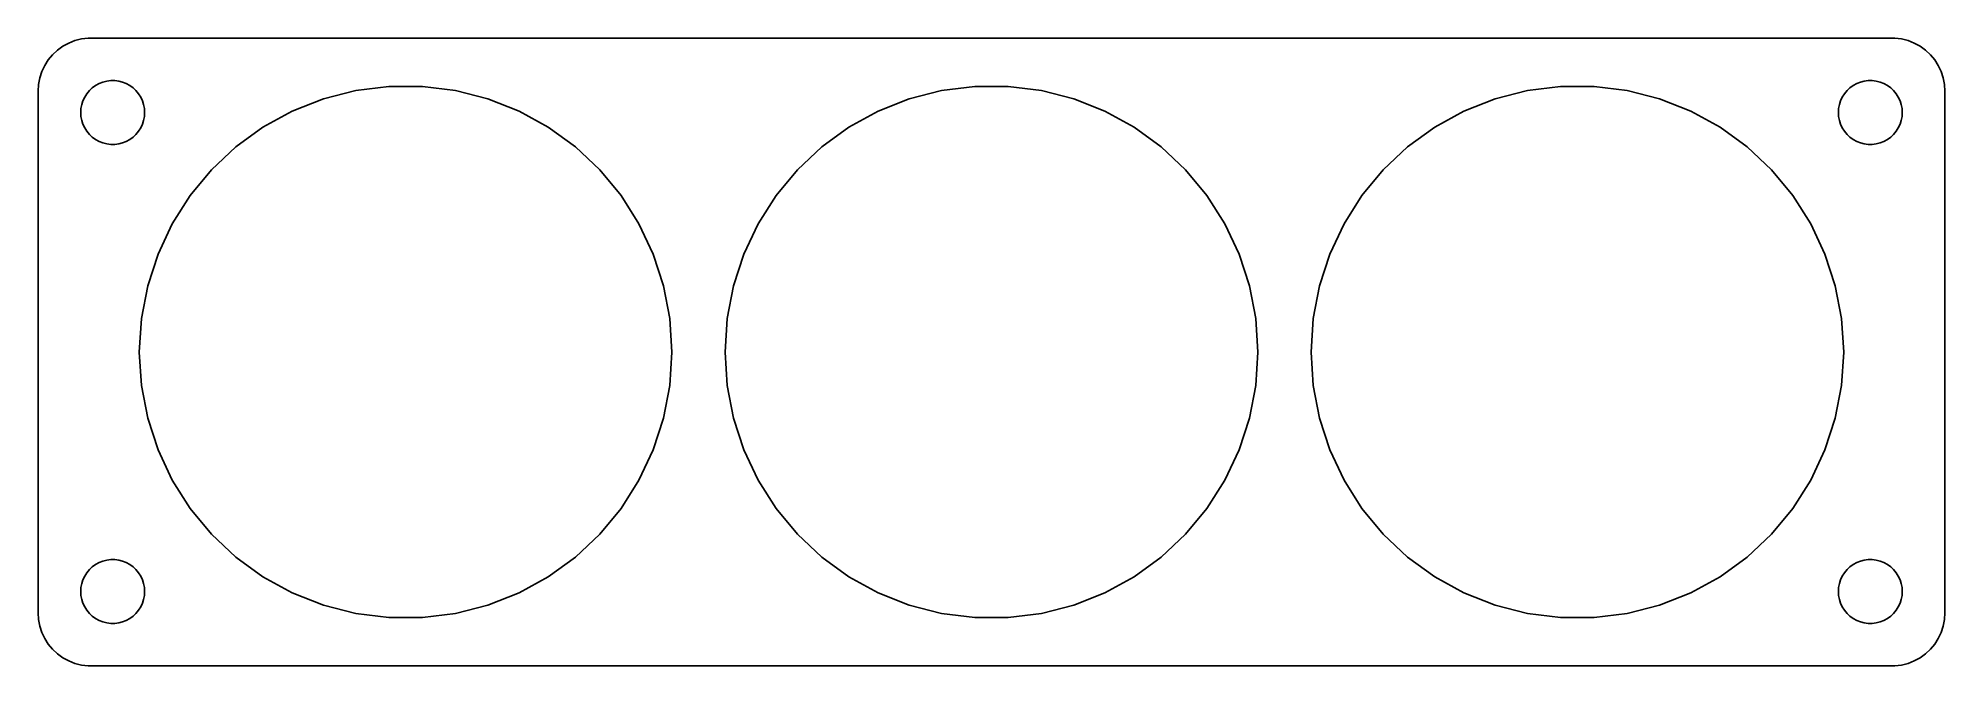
# Model space of a CAD drawing. Header units: metres. Extents: x -90 to 90, y -29 to 29.
import ezdxf

# ---------------------------------------------------------------- set-up
doc = ezdxf.new("R2010")
doc.units = ezdxf.units.M

msp = doc.modelspace()

# ---------------------------------------------------------------- linework, layer by layer
for p, q in [((-87.1791, 28.7216), (-87.6871, 28.3526)), ((-86.6289, 29.0241), (-87.1791, 28.7216)), ((-86.0451, 29.2553), (-86.6289, 29.0241)), ((-85.4369, 29.4114), (-86.0451, 29.2553)), ((-84.8139, 29.4901), (-85.4369, 29.4114)), ((84.8139, 29.4901), (-84.8139, 29.4901)), ((85.4369, 29.4114), (84.8139, 29.4901)), ((86.0451, 29.2553), (85.4369, 29.4114)), ((86.6289, 29.0241), (86.0451, 29.2553)), ((87.1791, 28.7216), (86.6289, 29.0241)), ((87.6871, 28.3526), (87.1791, 28.7216)), ((-88.8815, 26.9088), (-89.1489, 26.3406)), ((-88.5451, 27.4389), (-88.8815, 26.9088)), ((-88.1448, 27.9227), (-88.5451, 27.4389)), ((-87.6871, 28.3526), (-88.1448, 27.9227)), ((88.1448, 27.9227), (87.6871, 28.3526)), ((88.5451, 27.4389), (88.1448, 27.9227)), ((88.8815, 26.9088), (88.5451, 27.4389)), ((89.1489, 26.3406), (88.8815, 26.9088)), ((-89.4606, 25.1267), (-89.5, 24.5)), ((-89.3429, 25.7434), (-89.4606, 25.1267)), ((-89.1489, 26.3406), (-89.3429, 25.7434)), ((-84.1075, 25.033), (-83.7773, 25.2145)), ((-83.7773, 25.2145), (-83.427, 25.3532)), ((-83.427, 25.3532), (-83.0621, 25.4469)), ((-83.0621, 25.4469), (-82.6884, 25.4941)), ((-82.6884, 25.4941), (-82.3116, 25.4941)), ((-82.3116, 25.4941), (-81.9379, 25.4469)), ((-81.9379, 25.4469), (-81.573, 25.3532)), ((-81.573, 25.3532), (-81.2227, 25.2145)), ((-81.2227, 25.2145), (-80.8925, 25.033)), ((80.8925, 25.033), (81.2227, 25.2145)), ((81.2227, 25.2145), (81.573, 25.3532)), ((81.573, 25.3532), (81.9379, 25.4469)), ((81.9379, 25.4469), (82.3116, 25.4941)), ((82.3116, 25.4941), (82.6884, 25.4941)), ((82.6884, 25.4941), (83.0621, 25.4469)), ((83.0621, 25.4469), (83.427, 25.3532)), ((83.427, 25.3532), (83.7773, 25.2145)), ((83.7773, 25.2145), (84.1075, 25.033)), ((89.3429, 25.7434), (89.1489, 26.3406)), ((89.4606, 25.1267), (89.3429, 25.7434)), ((89.5, 24.5), (89.4606, 25.1267)), ((-89.5, 24.5), (-89.5, -24.5)), ((-85.4057, 23.2461), (-85.2893, 23.6044)), ((-85.2893, 23.6044), (-85.1289, 23.9453)), ((-85.1289, 23.9453), (-84.927, 24.2634)), ((-84.927, 24.2634), (-84.6869, 24.5536)), ((-84.6869, 24.5536), (-84.4123, 24.8115)), ((-84.4123, 24.8115), (-84.1075, 25.033)), ((-80.8925, 25.033), (-80.5877, 24.8115)), ((-80.5877, 24.8115), (-80.3131, 24.5536)), ((-80.3131, 24.5536), (-80.073, 24.2634)), ((-80.073, 24.2634), (-79.8711, 23.9453)), ((-79.8711, 23.9453), (-79.7107, 23.6044)), ((-79.7107, 23.6044), (-79.5943, 23.2461)), ((-65.6445, 22.6207), (-62.7254, 23.7764)), ((-62.7254, 23.7764), (-59.6845, 24.5572)), ((-59.6845, 24.5572), (-56.5698, 24.9507)), ((-56.5698, 24.9507), (-53.4302, 24.9507)), ((-53.4302, 24.9507), (-50.3155, 24.5572)), ((-50.3155, 24.5572), (-47.2746, 23.7764)), ((-47.2746, 23.7764), (-44.3555, 22.6207)), ((-10.6445, 22.6207), (-7.72542, 23.7764)), ((-7.72542, 23.7764), (-4.68452, 24.5572)), ((-4.68452, 24.5572), (-1.56975, 24.9507)), ((-1.56975, 24.9507), (1.56975, 24.9507)), ((1.56975, 24.9507), (4.68452, 24.5572)), ((4.68452, 24.5572), (7.72542, 23.7764)), ((7.72542, 23.7764), (10.6445, 22.6207)), ((44.3555, 22.6207), (47.2746, 23.7764)), ((47.2746, 23.7764), (50.3155, 24.5572)), ((50.3155, 24.5572), (53.4302, 24.9507)), ((53.4302, 24.9507), (56.5698, 24.9507)), ((56.5698, 24.9507), (59.6845, 24.5572)), ((59.6845, 24.5572), (62.7254, 23.7764)), ((62.7254, 23.7764), (65.6445, 22.6207)), ((79.5943, 23.2461), (79.7107, 23.6044)), ((79.7107, 23.6044), (79.8711, 23.9453)), ((79.8711, 23.9453), (80.073, 24.2634)), ((80.073, 24.2634), (80.3131, 24.5536)), ((80.3131, 24.5536), (80.5877, 24.8115)), ((80.5877, 24.8115), (80.8925, 25.033)), ((84.1075, 25.033), (84.4123, 24.8115)), ((84.4123, 24.8115), (84.6869, 24.5536)), ((84.6869, 24.5536), (84.927, 24.2634)), ((84.927, 24.2634), (85.1289, 23.9453)), ((85.1289, 23.9453), (85.2893, 23.6044)), ((85.2893, 23.6044), (85.4057, 23.2461)), ((89.5, -24.5), (89.5, 24.5)), ((-85.5, 22.5), (-85.4763, 22.876)), ((-85.4763, 22.124), (-85.5, 22.5)), ((-85.4763, 22.876), (-85.4057, 23.2461)), ((-85.4057, 21.7539), (-85.4763, 22.124)), ((-85.2893, 21.3956), (-85.4057, 21.7539)), ((-79.5943, 21.7539), (-79.7107, 21.3956)), ((-79.5943, 23.2461), (-79.5237, 22.876)), ((-79.5237, 22.124), (-79.5943, 21.7539)), ((-79.5237, 22.876), (-79.5, 22.5)), ((-79.5, 22.5), (-79.5237, 22.124)), ((-68.3957, 21.1082), (-65.6445, 22.6207)), ((-44.3555, 22.6207), (-41.6043, 21.1082)), ((-13.3957, 21.1082), (-10.6445, 22.6207)), ((10.6445, 22.6207), (13.3957, 21.1082)), ((41.6043, 21.1082), (44.3555, 22.6207)), ((65.6445, 22.6207), (68.3957, 21.1082)), ((79.5, 22.5), (79.5237, 22.876)), ((79.5237, 22.124), (79.5, 22.5)), ((79.5237, 22.876), (79.5943, 23.2461)), ((79.5943, 21.7539), (79.5237, 22.124)), ((79.7107, 21.3956), (79.5943, 21.7539)), ((85.4057, 21.7539), (85.2893, 21.3956)), ((85.4057, 23.2461), (85.4763, 22.876)), ((85.4763, 22.124), (85.4057, 21.7539)), ((85.4763, 22.876), (85.5, 22.5)), ((85.5, 22.5), (85.4763, 22.124)), ((-85.1289, 21.0547), (-85.2893, 21.3956)), ((-84.927, 20.7366), (-85.1289, 21.0547)), ((-84.6869, 20.4464), (-84.927, 20.7366)), ((-84.4123, 20.1884), (-84.6869, 20.4464)), ((-84.1075, 19.967), (-84.4123, 20.1884)), ((-83.7773, 19.7855), (-84.1075, 19.967)), ((-83.427, 19.6468), (-83.7773, 19.7855)), ((-81.2227, 19.7855), (-81.573, 19.6468)), ((-80.8925, 19.967), (-81.2227, 19.7855)), ((-80.5877, 20.1884), (-80.8925, 19.967)), ((-80.3131, 20.4464), (-80.5877, 20.1884)), ((-80.073, 20.7366), (-80.3131, 20.4464)), ((-79.8711, 21.0547), (-80.073, 20.7366)), ((-79.7107, 21.3956), (-79.8711, 21.0547)), ((-70.9356, 19.2628), (-68.3957, 21.1082)), ((-41.6043, 21.1082), (-39.0644, 19.2628)), ((-15.9356, 19.2628), (-13.3957, 21.1082)), ((13.3957, 21.1082), (15.9356, 19.2628)), ((39.0644, 19.2628), (41.6043, 21.1082)), ((68.3957, 21.1082), (70.9356, 19.2628)), ((79.8711, 21.0547), (79.7107, 21.3956)), ((80.073, 20.7366), (79.8711, 21.0547)), ((80.3131, 20.4464), (80.073, 20.7366)), ((80.5877, 20.1884), (80.3131, 20.4464)), ((80.8925, 19.967), (80.5877, 20.1884)), ((81.2227, 19.7855), (80.8925, 19.967)), ((81.573, 19.6468), (81.2227, 19.7855)), ((83.7773, 19.7855), (83.427, 19.6468)), ((84.1075, 19.967), (83.7773, 19.7855)), ((84.4123, 20.1884), (84.1075, 19.967)), ((84.6869, 20.4464), (84.4123, 20.1884)), ((84.927, 20.7366), (84.6869, 20.4464)), ((85.1289, 21.0547), (84.927, 20.7366)), ((85.2893, 21.3956), (85.1289, 21.0547)), ((-83.0621, 19.5531), (-83.427, 19.6468)), ((-82.6884, 19.5059), (-83.0621, 19.5531)), ((-82.3116, 19.5059), (-82.6884, 19.5059)), ((-81.9379, 19.5531), (-82.3116, 19.5059)), ((-81.573, 19.6468), (-81.9379, 19.5531)), ((-73.2242, 17.1137), (-70.9356, 19.2628)), ((-39.0644, 19.2628), (-36.7758, 17.1137)), ((-18.2242, 17.1137), (-15.9356, 19.2628)), ((15.9356, 19.2628), (18.2242, 17.1137)), ((36.7758, 17.1137), (39.0644, 19.2628)), ((70.9356, 19.2628), (73.2242, 17.1137)), ((81.9379, 19.5531), (81.573, 19.6468)), ((82.3116, 19.5059), (81.9379, 19.5531)), ((82.6884, 19.5059), (82.3116, 19.5059)), ((83.0621, 19.5531), (82.6884, 19.5059)), ((83.427, 19.6468), (83.0621, 19.5531)), ((-75.2254, 14.6946), (-73.2242, 17.1137)), ((-36.7758, 17.1137), (-34.7746, 14.6946)), ((-20.2254, 14.6946), (-18.2242, 17.1137)), ((18.2242, 17.1137), (20.2254, 14.6946)), ((34.7746, 14.6946), (36.7758, 17.1137)), ((73.2242, 17.1137), (75.2254, 14.6946)), ((-76.9077, 12.0438), (-75.2254, 14.6946)), ((-34.7746, 14.6946), (-33.0923, 12.0438)), ((-21.9077, 12.0438), (-20.2254, 14.6946)), ((20.2254, 14.6946), (21.9077, 12.0438)), ((33.0923, 12.0438), (34.7746, 14.6946)), ((75.2254, 14.6946), (76.9077, 12.0438)), ((-78.2444, 9.20311), (-76.9077, 12.0438)), ((-33.0923, 12.0438), (-31.7556, 9.20311)), ((-23.2444, 9.20311), (-21.9077, 12.0438)), ((21.9077, 12.0438), (23.2444, 9.20311)), ((31.7556, 9.20311), (33.0923, 12.0438)), ((76.9077, 12.0438), (78.2444, 9.20311)), ((-79.2146, 6.21724), (-78.2444, 9.20311)), ((-31.7556, 9.20311), (-30.7854, 6.21724)), ((-24.2146, 6.21724), (-23.2444, 9.20311)), ((23.2444, 9.20311), (24.2146, 6.21724)), ((30.7854, 6.21724), (31.7556, 9.20311)), ((78.2444, 9.20311), (79.2146, 6.21724)), ((-79.8029, 3.13332), (-79.2146, 6.21724)), ((-30.7854, 6.21724), (-30.1971, 3.13332)), ((-24.8029, 3.13332), (-24.2146, 6.21724)), ((24.2146, 6.21724), (24.8029, 3.13332)), ((30.1971, 3.13332), (30.7854, 6.21724)), ((79.2146, 6.21724), (79.8029, 3.13332)), ((-80, 0), (-79.8029, 3.13332)), ((-30.1971, 3.13332), (-30, 0)), ((-25, 0), (-24.8029, 3.13332)), ((24.8029, 3.13332), (25, 0)), ((30, 0), (30.1971, 3.13332)), ((79.8029, 3.13332), (80, 0)), ((-79.8029, -3.13332), (-80, 0)), ((-30, 0), (-30.1971, -3.13332)), ((-24.8029, -3.13332), (-25, 0)), ((25, 0), (24.8029, -3.13332)), ((30.1971, -3.13332), (30, 0)), ((80, 0), (79.8029, -3.13332)), ((-79.2146, -6.21724), (-79.8029, -3.13332)), ((-30.1971, -3.13332), (-30.7854, -6.21724)), ((-24.2146, -6.21724), (-24.8029, -3.13332)), ((24.8029, -3.13332), (24.2146, -6.21724)), ((30.7854, -6.21724), (30.1971, -3.13332)), ((79.8029, -3.13332), (79.2146, -6.21724)), ((-78.2444, -9.20311), (-79.2146, -6.21724)), ((-30.7854, -6.21724), (-31.7556, -9.20311)), ((-23.2444, -9.20311), (-24.2146, -6.21724)), ((24.2146, -6.21724), (23.2444, -9.20311)), ((31.7556, -9.20311), (30.7854, -6.21724)), ((79.2146, -6.21724), (78.2444, -9.20311)), ((-76.9077, -12.0438), (-78.2444, -9.20311)), ((-31.7556, -9.20311), (-33.0923, -12.0438)), ((-21.9077, -12.0438), (-23.2444, -9.20311)), ((23.2444, -9.20311), (21.9077, -12.0438)), ((33.0923, -12.0438), (31.7556, -9.20311)), ((78.2444, -9.20311), (76.9077, -12.0438)), ((-75.2254, -14.6946), (-76.9077, -12.0438)), ((-33.0923, -12.0438), (-34.7746, -14.6946)), ((-20.2254, -14.6946), (-21.9077, -12.0438)), ((21.9077, -12.0438), (20.2254, -14.6946)), ((34.7746, -14.6946), (33.0923, -12.0438)), ((76.9077, -12.0438), (75.2254, -14.6946)), ((-73.2242, -17.1137), (-75.2254, -14.6946)), ((-34.7746, -14.6946), (-36.7758, -17.1137)), ((-18.2242, -17.1137), (-20.2254, -14.6946)), ((20.2254, -14.6946), (18.2242, -17.1137)), ((36.7758, -17.1137), (34.7746, -14.6946)), ((75.2254, -14.6946), (73.2242, -17.1137)), ((-70.9356, -19.2628), (-73.2242, -17.1137)), ((-36.7758, -17.1137), (-39.0644, -19.2628)), ((-15.9356, -19.2628), (-18.2242, -17.1137)), ((18.2242, -17.1137), (15.9356, -19.2628)), ((39.0644, -19.2628), (36.7758, -17.1137)), ((73.2242, -17.1137), (70.9356, -19.2628)), ((-83.7773, -19.7855), (-83.427, -19.6468)), ((-83.427, -19.6468), (-83.0621, -19.5531)), ((-83.0621, -19.5531), (-82.6884, -19.5059)), ((-82.6884, -19.5059), (-82.3116, -19.5059)), ((-82.3116, -19.5059), (-81.9379, -19.5531)), ((-81.9379, -19.5531), (-81.573, -19.6468)), ((-81.573, -19.6468), (-81.2227, -19.7855)), ((-68.3957, -21.1082), (-70.9356, -19.2628)), ((-39.0644, -19.2628), (-41.6043, -21.1082)), ((-13.3957, -21.1082), (-15.9356, -19.2628)), ((15.9356, -19.2628), (13.3957, -21.1082)), ((41.6043, -21.1082), (39.0644, -19.2628)), ((70.9356, -19.2628), (68.3957, -21.1082)), ((81.2227, -19.7855), (81.573, -19.6468)), ((81.573, -19.6468), (81.9379, -19.5531)), ((81.9379, -19.5531), (82.3116, -19.5059)), ((82.3116, -19.5059), (82.6884, -19.5059)), ((82.6884, -19.5059), (83.0621, -19.5531)), ((83.0621, -19.5531), (83.427, -19.6468)), ((83.427, -19.6468), (83.7773, -19.7855)), ((-85.4057, -21.7539), (-85.2893, -21.3956)), ((-85.2893, -21.3956), (-85.1289, -21.0547)), ((-85.1289, -21.0547), (-84.927, -20.7366)), ((-84.927, -20.7366), (-84.6869, -20.4464)), ((-84.6869, -20.4464), (-84.4123, -20.1884)), ((-84.4123, -20.1884), (-84.1075, -19.967)), ((-84.1075, -19.967), (-83.7773, -19.7855)), ((-81.2227, -19.7855), (-80.8925, -19.967)), ((-80.8925, -19.967), (-80.5877, -20.1884)), ((-80.5877, -20.1884), (-80.3131, -20.4464)), ((-80.3131, -20.4464), (-80.073, -20.7366)), ((-80.073, -20.7366), (-79.8711, -21.0547)), ((-79.8711, -21.0547), (-79.7107, -21.3956)), ((-79.7107, -21.3956), (-79.5943, -21.7539)), ((-65.6445, -22.6207), (-68.3957, -21.1082)), ((-41.6043, -21.1082), (-44.3555, -22.6207)), ((-10.6445, -22.6207), (-13.3957, -21.1082)), ((13.3957, -21.1082), (10.6445, -22.6207)), ((44.3555, -22.6207), (41.6043, -21.1082)), ((68.3957, -21.1082), (65.6445, -22.6207)), ((79.5943, -21.7539), (79.7107, -21.3956)), ((79.7107, -21.3956), (79.8711, -21.0547)), ((79.8711, -21.0547), (80.073, -20.7366)), ((80.073, -20.7366), (80.3131, -20.4464)), ((80.3131, -20.4464), (80.5877, -20.1884)), ((80.5877, -20.1884), (80.8925, -19.967)), ((80.8925, -19.967), (81.2227, -19.7855)), ((83.7773, -19.7855), (84.1075, -19.967)), ((84.1075, -19.967), (84.4123, -20.1884)), ((84.4123, -20.1884), (84.6869, -20.4464)), ((84.6869, -20.4464), (84.927, -20.7366)), ((84.927, -20.7366), (85.1289, -21.0547)), ((85.1289, -21.0547), (85.2893, -21.3956)), ((85.2893, -21.3956), (85.4057, -21.7539)), ((-85.5, -22.5), (-85.4763, -22.124)), ((-85.4763, -22.876), (-85.5, -22.5)), ((-85.4763, -22.124), (-85.4057, -21.7539)), ((-85.4057, -23.2461), (-85.4763, -22.876)), ((-85.2893, -23.6044), (-85.4057, -23.2461)), ((-79.5943, -23.2461), (-79.7107, -23.6044)), ((-79.5943, -21.7539), (-79.5237, -22.124)), ((-79.5237, -22.876), (-79.5943, -23.2461)), ((-79.5237, -22.124), (-79.5, -22.5)), ((-79.5, -22.5), (-79.5237, -22.876)), ((-62.7254, -23.7764), (-65.6445, -22.6207)), ((-44.3555, -22.6207), (-47.2746, -23.7764)), ((-7.72542, -23.7764), (-10.6445, -22.6207)), ((10.6445, -22.6207), (7.72542, -23.7764)), ((47.2746, -23.7764), (44.3555, -22.6207)), ((65.6445, -22.6207), (62.7254, -23.7764)), ((79.5, -22.5), (79.5237, -22.124)), ((79.5237, -22.876), (79.5, -22.5)), ((79.5237, -22.124), (79.5943, -21.7539)), ((79.5943, -23.2461), (79.5237, -22.876)), ((79.7107, -23.6044), (79.5943, -23.2461)), ((85.4057, -23.2461), (85.2893, -23.6044)), ((85.4057, -21.7539), (85.4763, -22.124)), ((85.4763, -22.876), (85.4057, -23.2461)), ((85.4763, -22.124), (85.5, -22.5)), ((85.5, -22.5), (85.4763, -22.876)), ((-89.5, -24.5), (-89.4606, -25.1267)), ((-85.1289, -23.9453), (-85.2893, -23.6044)), ((-84.927, -24.2634), (-85.1289, -23.9453)), ((-84.6869, -24.5536), (-84.927, -24.2634)), ((-84.4123, -24.8115), (-84.6869, -24.5536)), ((-84.1075, -25.033), (-84.4123, -24.8115)), ((-83.7773, -25.2145), (-84.1075, -25.033)), ((-80.8925, -25.033), (-81.2227, -25.2145)), ((-80.5877, -24.8115), (-80.8925, -25.033)), ((-80.3131, -24.5536), (-80.5877, -24.8115)), ((-80.073, -24.2634), (-80.3131, -24.5536)), ((-79.8711, -23.9453), (-80.073, -24.2634)), ((-79.7107, -23.6044), (-79.8711, -23.9453)), ((-59.6845, -24.5572), (-62.7254, -23.7764)), ((-56.5698, -24.9507), (-59.6845, -24.5572)), ((-53.4302, -24.9507), (-56.5698, -24.9507)), ((-50.3155, -24.5572), (-53.4302, -24.9507)), ((-47.2746, -23.7764), (-50.3155, -24.5572)), ((-4.68452, -24.5572), (-7.72542, -23.7764)), ((-1.56975, -24.9507), (-4.68452, -24.5572)), ((1.56975, -24.9507), (-1.56975, -24.9507)), ((4.68452, -24.5572), (1.56975, -24.9507)), ((7.72542, -23.7764), (4.68452, -24.5572)), ((50.3155, -24.5572), (47.2746, -23.7764)), ((53.4302, -24.9507), (50.3155, -24.5572)), ((56.5698, -24.9507), (53.4302, -24.9507)), ((59.6845, -24.5572), (56.5698, -24.9507)), ((62.7254, -23.7764), (59.6845, -24.5572)), ((79.8711, -23.9453), (79.7107, -23.6044)), ((80.073, -24.2634), (79.8711, -23.9453)), ((80.3131, -24.5536), (80.073, -24.2634)), ((80.5877, -24.8115), (80.3131, -24.5536)), ((80.8925, -25.033), (80.5877, -24.8115)), ((81.2227, -25.2145), (80.8925, -25.033)), ((84.1075, -25.033), (83.7773, -25.2145)), ((84.4123, -24.8115), (84.1075, -25.033)), ((84.6869, -24.5536), (84.4123, -24.8115)), ((84.927, -24.2634), (84.6869, -24.5536)), ((85.1289, -23.9453), (84.927, -24.2634)), ((85.2893, -23.6044), (85.1289, -23.9453)), ((89.4606, -25.1267), (89.5, -24.5)), ((-89.4606, -25.1267), (-89.3429, -25.7434)), ((-89.3429, -25.7434), (-89.1489, -26.3406)), ((-89.1489, -26.3406), (-88.8815, -26.9088)), ((-83.427, -25.3532), (-83.7773, -25.2145)), ((-83.0621, -25.4469), (-83.427, -25.3532)), ((-82.6884, -25.4941), (-83.0621, -25.4469)), ((-82.3116, -25.4941), (-82.6884, -25.4941)), ((-81.9379, -25.4469), (-82.3116, -25.4941)), ((-81.573, -25.3532), (-81.9379, -25.4469)), ((-81.2227, -25.2145), (-81.573, -25.3532)), ((81.573, -25.3532), (81.2227, -25.2145)), ((81.9379, -25.4469), (81.573, -25.3532)), ((82.3116, -25.4941), (81.9379, -25.4469)), ((82.6884, -25.4941), (82.3116, -25.4941)), ((83.0621, -25.4469), (82.6884, -25.4941)), ((83.427, -25.3532), (83.0621, -25.4469)), ((83.7773, -25.2145), (83.427, -25.3532)), ((88.8815, -26.9088), (89.1489, -26.3406)), ((89.1489, -26.3406), (89.3429, -25.7434)), ((89.3429, -25.7434), (89.4606, -25.1267)), ((-88.8815, -26.9088), (-88.5451, -27.4389)), ((-88.5451, -27.4389), (-88.1448, -27.9227)), ((-88.1448, -27.9227), (-87.6871, -28.3526)), ((-87.6871, -28.3526), (-87.1791, -28.7216)), ((87.1791, -28.7216), (87.6871, -28.3526)), ((87.6871, -28.3526), (88.1448, -27.9227)), ((88.1448, -27.9227), (88.5451, -27.4389)), ((88.5451, -27.4389), (88.8815, -26.9088)), ((-87.1791, -28.7216), (-86.6289, -29.0241)), ((-86.6289, -29.0241), (-86.0451, -29.2553)), ((-86.0451, -29.2553), (-85.4369, -29.4114)), ((-85.4369, -29.4114), (-84.8139, -29.4901)), ((-84.8139, -29.4901), (84.8139, -29.4901)), ((84.8139, -29.4901), (85.4369, -29.4114)), ((85.4369, -29.4114), (86.0451, -29.2553)), ((86.0451, -29.2553), (86.6289, -29.0241)), ((86.6289, -29.0241), (87.1791, -28.7216))]:
    msp.add_line(p, q)

doc.saveas('drawing.dxf')
